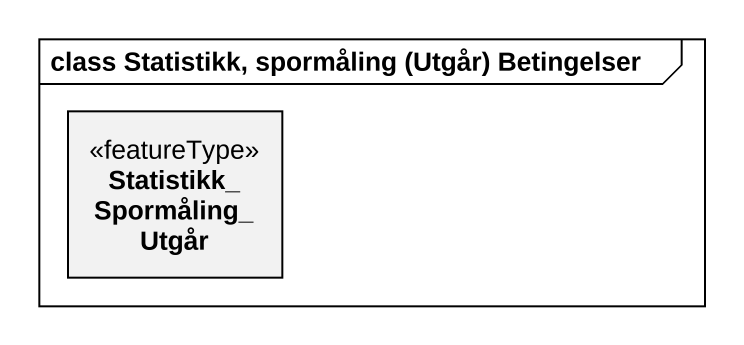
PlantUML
@startuml
mainframe class Statistikk, spormåling (Utgår) Betingelser
hide circle
hide empty members
class Statistikk_Spormåling_Utgår <<featureType>>
@enduml
